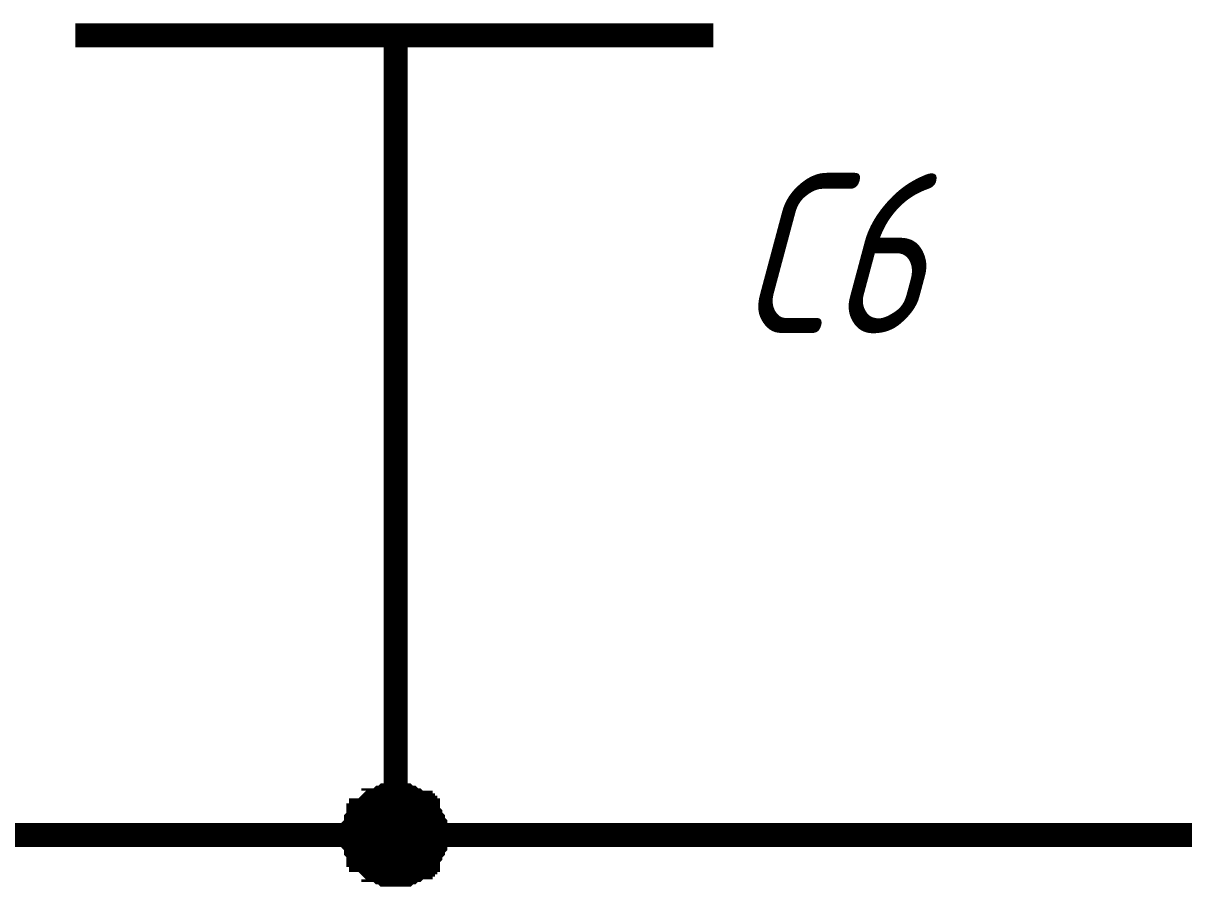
# Model space of a CAD drawing. Extents: x 196 to 1101, y 70 to 664.
# Drawn here: x 457.4 to 471.92, y 125.52 to 136.32 of the extents above; entities that cross this region are included whole.
import ezdxf

# ---------------------------------------------------------------- set-up
doc = ezdxf.new("R2010")
doc.units = 0
doc.header["$MEASUREMENT"] = 0
doc.layers.add('Sheet', color=255, linetype='CONTINUOUS')
doc.styles.add('GOST type A0', font='', dxfattribs={"oblique": 15, "height": 3.5})
doc.styles.get('GOST type A0').set_extended_font_data('GOST type A')

msp = doc.modelspace()

# ---------------------------------------------------------------- linework, layer by layer
at = {"layer": 'Sheet', "const_width": 0.3}
for points in [[(458.055, 136.168), (466.036, 136.168)], [(462.061, 136.168), (462.061, 133.683)], [(462.061, 133.683), (462.061, 126.164)], [(462.061, 126.164), (482.03, 126.164), (502.03, 126.164), (522.031, 126.164), (522.031, 133.683)], [(461.533, 126.164), (461.533, 126.195), (461.533, 126.227), (461.533, 126.227), (461.533, 126.258), (461.564, 126.289), (461.564, 126.32), (461.564, 126.351), (461.564, 126.351), (461.595, 126.382), (461.595, 126.413), (461.626, 126.413), (461.626, 126.444), (461.626, 126.475), (461.657, 126.475), (461.689, 126.506), (461.689, 126.506), (461.72, 126.537), (461.72, 126.537), (461.751, 126.568), (461.782, 126.568), (461.782, 126.599), (461.813, 126.599), (461.844, 126.599), (461.875, 126.63), (461.875, 126.63), (461.906, 126.63), (461.937, 126.661), (461.968, 126.661), (461.999, 126.661), (461.999, 126.661), (462.03, 126.661), (462.061, 126.661)], [(461.533, 126.164), (461.533, 126.195), (461.533, 126.227), (461.533, 126.227), (461.533, 126.258), (461.564, 126.289), (461.564, 126.32), (461.564, 126.351), (461.564, 126.351), (461.595, 126.382), (461.595, 126.413), (461.626, 126.413), (461.626, 126.444), (461.626, 126.475), (461.657, 126.475), (461.689, 126.506), (461.689, 126.506), (461.72, 126.537), (461.72, 126.537), (461.751, 126.568), (461.782, 126.568), (461.782, 126.599), (461.813, 126.599), (461.844, 126.599), (461.875, 126.63), (461.875, 126.63), (461.906, 126.63), (461.937, 126.661), (461.968, 126.661), (461.999, 126.661), (461.999, 126.661), (462.03, 126.661), (462.061, 126.661)], [(461.533, 126.164), (461.533, 126.195), (461.533, 126.227), (461.533, 126.227), (461.533, 126.258), (461.564, 126.289), (461.564, 126.32), (461.564, 126.351), (461.564, 126.351), (461.595, 126.382), (461.595, 126.413), (461.626, 126.413), (461.626, 126.444), (461.626, 126.475), (461.657, 126.475), (461.689, 126.506), (461.689, 126.506), (461.72, 126.537), (461.72, 126.537), (461.751, 126.568), (461.782, 126.568), (461.782, 126.599), (461.813, 126.599), (461.844, 126.599), (461.875, 126.63), (461.875, 126.63), (461.906, 126.63), (461.937, 126.661), (461.968, 126.661), (461.999, 126.661), (461.999, 126.661), (462.03, 126.661), (462.061, 126.661)], [(461.533, 126.164), (461.533, 126.195), (461.533, 126.227), (461.533, 126.227), (461.533, 126.258), (461.564, 126.289), (461.564, 126.32), (461.564, 126.351), (461.564, 126.351), (461.595, 126.382), (461.595, 126.413), (461.626, 126.413), (461.626, 126.444), (461.626, 126.475), (461.657, 126.475), (461.689, 126.506), (461.689, 126.506), (461.72, 126.537), (461.72, 126.537), (461.751, 126.568), (461.782, 126.568), (461.782, 126.599), (461.813, 126.599), (461.844, 126.599), (461.875, 126.63), (461.875, 126.63), (461.906, 126.63), (461.937, 126.661), (461.968, 126.661), (461.999, 126.661), (461.999, 126.661), (462.03, 126.661), (462.061, 126.661)], [(461.533, 126.164), (461.533, 126.195), (461.533, 126.227), (461.533, 126.227), (461.533, 126.258), (461.564, 126.289), (461.564, 126.32), (461.564, 126.351), (461.564, 126.351), (461.595, 126.382), (461.595, 126.413), (461.626, 126.413), (461.626, 126.444), (461.626, 126.475), (461.657, 126.475), (461.689, 126.506), (461.689, 126.506), (461.72, 126.537), (461.72, 126.537), (461.751, 126.568), (461.782, 126.568), (461.782, 126.599), (461.813, 126.599), (461.844, 126.599), (461.875, 126.63), (461.875, 126.63), (461.906, 126.63), (461.937, 126.661), (461.968, 126.661), (461.999, 126.661), (461.999, 126.661), (462.03, 126.661), (462.061, 126.661)], [(461.533, 126.164), (461.533, 126.195), (461.533, 126.227), (461.533, 126.227), (461.533, 126.258), (461.564, 126.289), (461.564, 126.32), (461.564, 126.351), (461.564, 126.351), (461.595, 126.382), (461.595, 126.413), (461.626, 126.413), (461.626, 126.444), (461.626, 126.475), (461.657, 126.475), (461.689, 126.506), (461.689, 126.506), (461.72, 126.537), (461.72, 126.537), (461.751, 126.568), (461.782, 126.568), (461.782, 126.599), (461.813, 126.599), (461.844, 126.599), (461.875, 126.63), (461.875, 126.63), (461.906, 126.63), (461.937, 126.661), (461.968, 126.661), (461.999, 126.661), (461.999, 126.661), (462.03, 126.661), (462.061, 126.661)], [(461.533, 126.164), (461.533, 126.195), (461.533, 126.227), (461.533, 126.227), (461.533, 126.258), (461.564, 126.289), (461.564, 126.32), (461.564, 126.351), (461.564, 126.351), (461.595, 126.382), (461.595, 126.413), (461.626, 126.413), (461.626, 126.444), (461.626, 126.475), (461.657, 126.475), (461.689, 126.506), (461.689, 126.506), (461.72, 126.537), (461.72, 126.537), (461.751, 126.568), (461.782, 126.568), (461.782, 126.599), (461.813, 126.599), (461.844, 126.599), (461.875, 126.63), (461.875, 126.63), (461.906, 126.63), (461.937, 126.661), (461.968, 126.661), (461.999, 126.661), (461.999, 126.661), (462.03, 126.661), (462.061, 126.661)], [(461.533, 126.164), (461.533, 126.195), (461.533, 126.227), (461.533, 126.227), (461.533, 126.258), (461.564, 126.289), (461.564, 126.32), (461.564, 126.351), (461.564, 126.351), (461.595, 126.382), (461.595, 126.413), (461.626, 126.413), (461.626, 126.444), (461.626, 126.475), (461.657, 126.475), (461.689, 126.506), (461.689, 126.506), (461.72, 126.537), (461.72, 126.537), (461.751, 126.568), (461.782, 126.568), (461.782, 126.599), (461.813, 126.599), (461.844, 126.599), (461.875, 126.63), (461.875, 126.63), (461.906, 126.63), (461.937, 126.661), (461.968, 126.661), (461.999, 126.661), (461.999, 126.661), (462.03, 126.661), (462.061, 126.661)], [(461.533, 126.164), (461.533, 126.195), (461.533, 126.227), (461.533, 126.227), (461.533, 126.258), (461.564, 126.289), (461.564, 126.32), (461.564, 126.351), (461.564, 126.351), (461.595, 126.382), (461.595, 126.413), (461.626, 126.413), (461.626, 126.444), (461.626, 126.475), (461.657, 126.475), (461.689, 126.506), (461.689, 126.506), (461.72, 126.537), (461.72, 126.537), (461.751, 126.568), (461.782, 126.568), (461.782, 126.599), (461.813, 126.599), (461.844, 126.599), (461.875, 126.63), (461.875, 126.63), (461.906, 126.63), (461.937, 126.661), (461.968, 126.661), (461.999, 126.661), (461.999, 126.661), (462.03, 126.661), (462.061, 126.661)], [(461.533, 126.164), (461.533, 126.195), (461.533, 126.227), (461.533, 126.227), (461.533, 126.258), (461.564, 126.289), (461.564, 126.32), (461.564, 126.351), (461.564, 126.351), (461.595, 126.382), (461.595, 126.413), (461.626, 126.413), (461.626, 126.444), (461.626, 126.475), (461.657, 126.475), (461.689, 126.506), (461.689, 126.506), (461.72, 126.537), (461.72, 126.537), (461.751, 126.568), (461.782, 126.568), (461.782, 126.599), (461.813, 126.599), (461.844, 126.599), (461.875, 126.63), (461.875, 126.63), (461.906, 126.63), (461.937, 126.661), (461.968, 126.661), (461.999, 126.661), (461.999, 126.661), (462.03, 126.661), (462.061, 126.661)], [(461.533, 126.164), (461.533, 126.195), (461.533, 126.227), (461.533, 126.227), (461.533, 126.258), (461.564, 126.289), (461.564, 126.32), (461.564, 126.351), (461.564, 126.351), (461.595, 126.382), (461.595, 126.413), (461.626, 126.413), (461.626, 126.444), (461.626, 126.475), (461.657, 126.475), (461.689, 126.506), (461.689, 126.506), (461.72, 126.537), (461.72, 126.537), (461.751, 126.568), (461.782, 126.568), (461.782, 126.599), (461.813, 126.599), (461.844, 126.599), (461.875, 126.63), (461.875, 126.63), (461.906, 126.63), (461.937, 126.661), (461.968, 126.661), (461.999, 126.661), (461.999, 126.661), (462.03, 126.661), (462.061, 126.661)], [(461.533, 126.164), (461.533, 126.195), (461.533, 126.227), (461.533, 126.227), (461.533, 126.258), (461.564, 126.289), (461.564, 126.32), (461.564, 126.351), (461.564, 126.351), (461.595, 126.382), (461.595, 126.413), (461.626, 126.413), (461.626, 126.444), (461.626, 126.475), (461.657, 126.475), (461.689, 126.506), (461.689, 126.506), (461.72, 126.537), (461.72, 126.537), (461.751, 126.568), (461.782, 126.568), (461.782, 126.599), (461.813, 126.599), (461.844, 126.599), (461.875, 126.63), (461.875, 126.63), (461.906, 126.63), (461.937, 126.661), (461.968, 126.661), (461.999, 126.661), (461.999, 126.661), (462.03, 126.661), (462.061, 126.661)], [(462.061, 126.661), (462.061, 126.661)], [(462.061, 126.661), (462.092, 126.661), (462.123, 126.661), (462.123, 126.661), (462.154, 126.661), (462.185, 126.661), (462.216, 126.63), (462.248, 126.63), (462.248, 126.63), (462.279, 126.599), (462.31, 126.599), (462.31, 126.599), (462.341, 126.568), (462.372, 126.568), (462.372, 126.537), (462.403, 126.537), (462.403, 126.506), (462.434, 126.506), (462.434, 126.475), (462.465, 126.475), (462.465, 126.444), (462.496, 126.413), (462.496, 126.413), (462.496, 126.382), (462.527, 126.351), (462.527, 126.351), (462.527, 126.32), (462.558, 126.289), (462.558, 126.258), (462.558, 126.227), (462.558, 126.227), (462.558, 126.195), (462.558, 126.164)], [(462.061, 126.661), (462.061, 126.661)], [(462.061, 126.661), (462.092, 126.661), (462.123, 126.661), (462.123, 126.661), (462.154, 126.661), (462.185, 126.661), (462.216, 126.63), (462.248, 126.63), (462.248, 126.63), (462.279, 126.599), (462.31, 126.599), (462.31, 126.599), (462.341, 126.568), (462.372, 126.568), (462.372, 126.537), (462.403, 126.537), (462.403, 126.506), (462.434, 126.506), (462.434, 126.475), (462.465, 126.475), (462.465, 126.444), (462.496, 126.413), (462.496, 126.413), (462.496, 126.382), (462.527, 126.351), (462.527, 126.351), (462.527, 126.32), (462.558, 126.289), (462.558, 126.258), (462.558, 126.227), (462.558, 126.227), (462.558, 126.195), (462.558, 126.164)], [(462.061, 126.661), (462.061, 126.661)], [(462.061, 126.661), (462.092, 126.661), (462.123, 126.661), (462.123, 126.661), (462.154, 126.661), (462.185, 126.661), (462.216, 126.63), (462.248, 126.63), (462.248, 126.63), (462.279, 126.599), (462.31, 126.599), (462.31, 126.599), (462.341, 126.568), (462.372, 126.568), (462.372, 126.537), (462.403, 126.537), (462.403, 126.506), (462.434, 126.506), (462.434, 126.475), (462.465, 126.475), (462.465, 126.444), (462.496, 126.413), (462.496, 126.413), (462.496, 126.382), (462.527, 126.351), (462.527, 126.351), (462.527, 126.32), (462.558, 126.289), (462.558, 126.258), (462.558, 126.227), (462.558, 126.227), (462.558, 126.195), (462.558, 126.164)], [(462.061, 126.661), (462.061, 126.661)], [(462.061, 126.661), (462.092, 126.661), (462.123, 126.661), (462.123, 126.661), (462.154, 126.661), (462.185, 126.661), (462.216, 126.63), (462.248, 126.63), (462.248, 126.63), (462.279, 126.599), (462.31, 126.599), (462.31, 126.599), (462.341, 126.568), (462.372, 126.568), (462.372, 126.537), (462.403, 126.537), (462.403, 126.506), (462.434, 126.506), (462.434, 126.475), (462.465, 126.475), (462.465, 126.444), (462.496, 126.413), (462.496, 126.413), (462.496, 126.382), (462.527, 126.351), (462.527, 126.351), (462.527, 126.32), (462.558, 126.289), (462.558, 126.258), (462.558, 126.227), (462.558, 126.227), (462.558, 126.195), (462.558, 126.164)], [(462.061, 126.661), (462.061, 126.661)], [(462.061, 126.661), (462.092, 126.661), (462.123, 126.661), (462.123, 126.661), (462.154, 126.661), (462.185, 126.661), (462.216, 126.63), (462.248, 126.63), (462.248, 126.63), (462.279, 126.599), (462.31, 126.599), (462.31, 126.599), (462.341, 126.568), (462.372, 126.568), (462.372, 126.537), (462.403, 126.537), (462.403, 126.506), (462.434, 126.506), (462.434, 126.475), (462.465, 126.475), (462.465, 126.444), (462.496, 126.413), (462.496, 126.413), (462.496, 126.382), (462.527, 126.351), (462.527, 126.351), (462.527, 126.32), (462.558, 126.289), (462.558, 126.258), (462.558, 126.227), (462.558, 126.227), (462.558, 126.195), (462.558, 126.164)], [(462.061, 126.661), (462.061, 126.661)], [(462.061, 126.661), (462.092, 126.661), (462.123, 126.661), (462.123, 126.661), (462.154, 126.661), (462.185, 126.661), (462.216, 126.63), (462.248, 126.63), (462.248, 126.63), (462.279, 126.599), (462.31, 126.599), (462.31, 126.599), (462.341, 126.568), (462.372, 126.568), (462.372, 126.537), (462.403, 126.537), (462.403, 126.506), (462.434, 126.506), (462.434, 126.475), (462.465, 126.475), (462.465, 126.444), (462.496, 126.413), (462.496, 126.413), (462.496, 126.382), (462.527, 126.351), (462.527, 126.351), (462.527, 126.32), (462.558, 126.289), (462.558, 126.258), (462.558, 126.227), (462.558, 126.227), (462.558, 126.195), (462.558, 126.164)], [(462.061, 126.661), (462.061, 126.661)], [(462.061, 126.661), (462.092, 126.661), (462.123, 126.661), (462.123, 126.661), (462.154, 126.661), (462.185, 126.661), (462.216, 126.63), (462.248, 126.63), (462.248, 126.63), (462.279, 126.599), (462.31, 126.599), (462.31, 126.599), (462.341, 126.568), (462.372, 126.568), (462.372, 126.537), (462.403, 126.537), (462.403, 126.506), (462.434, 126.506), (462.434, 126.475), (462.465, 126.475), (462.465, 126.444), (462.496, 126.413), (462.496, 126.413), (462.496, 126.382), (462.527, 126.351), (462.527, 126.351), (462.527, 126.32), (462.558, 126.289), (462.558, 126.258), (462.558, 126.227), (462.558, 126.227), (462.558, 126.195), (462.558, 126.164)], [(462.061, 126.661), (462.061, 126.661)], [(462.061, 126.661), (462.092, 126.661), (462.123, 126.661), (462.123, 126.661), (462.154, 126.661), (462.185, 126.661), (462.216, 126.63), (462.248, 126.63), (462.248, 126.63), (462.279, 126.599), (462.31, 126.599), (462.31, 126.599), (462.341, 126.568), (462.372, 126.568), (462.372, 126.537), (462.403, 126.537), (462.403, 126.506), (462.434, 126.506), (462.434, 126.475), (462.465, 126.475), (462.465, 126.444), (462.496, 126.413), (462.496, 126.413), (462.496, 126.382), (462.527, 126.351), (462.527, 126.351), (462.527, 126.32), (462.558, 126.289), (462.558, 126.258), (462.558, 126.227), (462.558, 126.227), (462.558, 126.195), (462.558, 126.164)], [(462.061, 126.661), (462.061, 126.661)], [(462.061, 126.661), (462.092, 126.661), (462.123, 126.661), (462.123, 126.661), (462.154, 126.661), (462.185, 126.661), (462.216, 126.63), (462.248, 126.63), (462.248, 126.63), (462.279, 126.599), (462.31, 126.599), (462.31, 126.599), (462.341, 126.568), (462.372, 126.568), (462.372, 126.537), (462.403, 126.537), (462.403, 126.506), (462.434, 126.506), (462.434, 126.475), (462.465, 126.475), (462.465, 126.444), (462.496, 126.413), (462.496, 126.413), (462.496, 126.382), (462.527, 126.351), (462.527, 126.351), (462.527, 126.32), (462.558, 126.289), (462.558, 126.258), (462.558, 126.227), (462.558, 126.227), (462.558, 126.195), (462.558, 126.164)], [(462.061, 126.661), (462.061, 126.661)], [(462.061, 126.661), (462.092, 126.661), (462.123, 126.661), (462.123, 126.661), (462.154, 126.661), (462.185, 126.661), (462.216, 126.63), (462.248, 126.63), (462.248, 126.63), (462.279, 126.599), (462.31, 126.599), (462.31, 126.599), (462.341, 126.568), (462.372, 126.568), (462.372, 126.537), (462.403, 126.537), (462.403, 126.506), (462.434, 126.506), (462.434, 126.475), (462.465, 126.475), (462.465, 126.444), (462.496, 126.413), (462.496, 126.413), (462.496, 126.382), (462.527, 126.351), (462.527, 126.351), (462.527, 126.32), (462.558, 126.289), (462.558, 126.258), (462.558, 126.227), (462.558, 126.227), (462.558, 126.195), (462.558, 126.164)], [(462.061, 126.661), (462.061, 126.661)], [(462.061, 126.661), (462.092, 126.661), (462.123, 126.661), (462.123, 126.661), (462.154, 126.661), (462.185, 126.661), (462.216, 126.63), (462.248, 126.63), (462.248, 126.63), (462.279, 126.599), (462.31, 126.599), (462.31, 126.599), (462.341, 126.568), (462.372, 126.568), (462.372, 126.537), (462.403, 126.537), (462.403, 126.506), (462.434, 126.506), (462.434, 126.475), (462.465, 126.475), (462.465, 126.444), (462.496, 126.413), (462.496, 126.413), (462.496, 126.382), (462.527, 126.351), (462.527, 126.351), (462.527, 126.32), (462.558, 126.289), (462.558, 126.258), (462.558, 126.227), (462.558, 126.227), (462.558, 126.195), (462.558, 126.164)], [(462.061, 126.661), (462.061, 126.661)], [(462.061, 126.661), (462.092, 126.661), (462.123, 126.661), (462.123, 126.661), (462.154, 126.661), (462.185, 126.661), (462.216, 126.63), (462.248, 126.63), (462.248, 126.63), (462.279, 126.599), (462.31, 126.599), (462.31, 126.599), (462.341, 126.568), (462.372, 126.568), (462.372, 126.537), (462.403, 126.537), (462.403, 126.506), (462.434, 126.506), (462.434, 126.475), (462.465, 126.475), (462.465, 126.444), (462.496, 126.413), (462.496, 126.413), (462.496, 126.382), (462.527, 126.351), (462.527, 126.351), (462.527, 126.32), (462.558, 126.289), (462.558, 126.258), (462.558, 126.227), (462.558, 126.227), (462.558, 126.195), (462.558, 126.164)], [(442.061, 126.164), (462.061, 126.164)], [(462.061, 125.667), (462.03, 125.667), (461.999, 125.667), (461.999, 125.667), (461.968, 125.667), (461.937, 125.667), (461.906, 125.698), (461.875, 125.698), (461.875, 125.698), (461.844, 125.729), (461.813, 125.729), (461.782, 125.729), (461.782, 125.761), (461.751, 125.761), (461.72, 125.792), (461.72, 125.792), (461.689, 125.823), (461.689, 125.823), (461.657, 125.854), (461.626, 125.854), (461.626, 125.885), (461.626, 125.916), (461.595, 125.916), (461.595, 125.947), (461.564, 125.978), (461.564, 125.978), (461.564, 126.009), (461.564, 126.04), (461.533, 126.071), (461.533, 126.102), (461.533, 126.102), (461.533, 126.133), (461.533, 126.164)], [(461.533, 126.164), (461.533, 126.164)], [(462.061, 125.667), (462.03, 125.667), (461.999, 125.667), (461.999, 125.667), (461.968, 125.667), (461.937, 125.667), (461.906, 125.698), (461.875, 125.698), (461.875, 125.698), (461.844, 125.729), (461.813, 125.729), (461.782, 125.729), (461.782, 125.761), (461.751, 125.761), (461.72, 125.792), (461.72, 125.792), (461.689, 125.823), (461.689, 125.823), (461.657, 125.854), (461.626, 125.854), (461.626, 125.885), (461.626, 125.916), (461.595, 125.916), (461.595, 125.947), (461.564, 125.978), (461.564, 125.978), (461.564, 126.009), (461.564, 126.04), (461.533, 126.071), (461.533, 126.102), (461.533, 126.102), (461.533, 126.133), (461.533, 126.164)], [(461.533, 126.164), (461.533, 126.164)], [(462.061, 125.667), (462.03, 125.667), (461.999, 125.667), (461.999, 125.667), (461.968, 125.667), (461.937, 125.667), (461.906, 125.698), (461.875, 125.698), (461.875, 125.698), (461.844, 125.729), (461.813, 125.729), (461.782, 125.729), (461.782, 125.761), (461.751, 125.761), (461.72, 125.792), (461.72, 125.792), (461.689, 125.823), (461.689, 125.823), (461.657, 125.854), (461.626, 125.854), (461.626, 125.885), (461.626, 125.916), (461.595, 125.916), (461.595, 125.947), (461.564, 125.978), (461.564, 125.978), (461.564, 126.009), (461.564, 126.04), (461.533, 126.071), (461.533, 126.102), (461.533, 126.102), (461.533, 126.133), (461.533, 126.164)], [(461.533, 126.164), (461.533, 126.164)], [(462.061, 125.667), (462.03, 125.667), (461.999, 125.667), (461.999, 125.667), (461.968, 125.667), (461.937, 125.667), (461.906, 125.698), (461.875, 125.698), (461.875, 125.698), (461.844, 125.729), (461.813, 125.729), (461.782, 125.729), (461.782, 125.761), (461.751, 125.761), (461.72, 125.792), (461.72, 125.792), (461.689, 125.823), (461.689, 125.823), (461.657, 125.854), (461.626, 125.854), (461.626, 125.885), (461.626, 125.916), (461.595, 125.916), (461.595, 125.947), (461.564, 125.978), (461.564, 125.978), (461.564, 126.009), (461.564, 126.04), (461.533, 126.071), (461.533, 126.102), (461.533, 126.102), (461.533, 126.133), (461.533, 126.164)], [(461.533, 126.164), (461.533, 126.164)], [(462.061, 125.667), (462.03, 125.667), (461.999, 125.667), (461.999, 125.667), (461.968, 125.667), (461.937, 125.667), (461.906, 125.698), (461.875, 125.698), (461.875, 125.698), (461.844, 125.729), (461.813, 125.729), (461.782, 125.729), (461.782, 125.761), (461.751, 125.761), (461.72, 125.792), (461.72, 125.792), (461.689, 125.823), (461.689, 125.823), (461.657, 125.854), (461.626, 125.854), (461.626, 125.885), (461.626, 125.916), (461.595, 125.916), (461.595, 125.947), (461.564, 125.978), (461.564, 125.978), (461.564, 126.009), (461.564, 126.04), (461.533, 126.071), (461.533, 126.102), (461.533, 126.102), (461.533, 126.133), (461.533, 126.164)], [(461.533, 126.164), (461.533, 126.164)], [(462.061, 125.667), (462.03, 125.667), (461.999, 125.667), (461.999, 125.667), (461.968, 125.667), (461.937, 125.667), (461.906, 125.698), (461.875, 125.698), (461.875, 125.698), (461.844, 125.729), (461.813, 125.729), (461.782, 125.729), (461.782, 125.761), (461.751, 125.761), (461.72, 125.792), (461.72, 125.792), (461.689, 125.823), (461.689, 125.823), (461.657, 125.854), (461.626, 125.854), (461.626, 125.885), (461.626, 125.916), (461.595, 125.916), (461.595, 125.947), (461.564, 125.978), (461.564, 125.978), (461.564, 126.009), (461.564, 126.04), (461.533, 126.071), (461.533, 126.102), (461.533, 126.102), (461.533, 126.133), (461.533, 126.164)], [(461.533, 126.164), (461.533, 126.164)], [(462.061, 125.667), (462.03, 125.667), (461.999, 125.667), (461.999, 125.667), (461.968, 125.667), (461.937, 125.667), (461.906, 125.698), (461.875, 125.698), (461.875, 125.698), (461.844, 125.729), (461.813, 125.729), (461.782, 125.729), (461.782, 125.761), (461.751, 125.761), (461.72, 125.792), (461.72, 125.792), (461.689, 125.823), (461.689, 125.823), (461.657, 125.854), (461.626, 125.854), (461.626, 125.885), (461.626, 125.916), (461.595, 125.916), (461.595, 125.947), (461.564, 125.978), (461.564, 125.978), (461.564, 126.009), (461.564, 126.04), (461.533, 126.071), (461.533, 126.102), (461.533, 126.102), (461.533, 126.133), (461.533, 126.164)], [(461.533, 126.164), (461.533, 126.164)], [(462.061, 125.667), (462.03, 125.667), (461.999, 125.667), (461.999, 125.667), (461.968, 125.667), (461.937, 125.667), (461.906, 125.698), (461.875, 125.698), (461.875, 125.698), (461.844, 125.729), (461.813, 125.729), (461.782, 125.729), (461.782, 125.761), (461.751, 125.761), (461.72, 125.792), (461.72, 125.792), (461.689, 125.823), (461.689, 125.823), (461.657, 125.854), (461.626, 125.854), (461.626, 125.885), (461.626, 125.916), (461.595, 125.916), (461.595, 125.947), (461.564, 125.978), (461.564, 125.978), (461.564, 126.009), (461.564, 126.04), (461.533, 126.071), (461.533, 126.102), (461.533, 126.102), (461.533, 126.133), (461.533, 126.164)], [(461.533, 126.164), (461.533, 126.164)], [(462.061, 125.667), (462.03, 125.667), (461.999, 125.667), (461.999, 125.667), (461.968, 125.667), (461.937, 125.667), (461.906, 125.698), (461.875, 125.698), (461.875, 125.698), (461.844, 125.729), (461.813, 125.729), (461.782, 125.729), (461.782, 125.761), (461.751, 125.761), (461.72, 125.792), (461.72, 125.792), (461.689, 125.823), (461.689, 125.823), (461.657, 125.854), (461.626, 125.854), (461.626, 125.885), (461.626, 125.916), (461.595, 125.916), (461.595, 125.947), (461.564, 125.978), (461.564, 125.978), (461.564, 126.009), (461.564, 126.04), (461.533, 126.071), (461.533, 126.102), (461.533, 126.102), (461.533, 126.133), (461.533, 126.164)], [(461.533, 126.164), (461.533, 126.164)], [(462.061, 125.667), (462.03, 125.667), (461.999, 125.667), (461.999, 125.667), (461.968, 125.667), (461.937, 125.667), (461.906, 125.698), (461.875, 125.698), (461.875, 125.698), (461.844, 125.729), (461.813, 125.729), (461.782, 125.729), (461.782, 125.761), (461.751, 125.761), (461.72, 125.792), (461.72, 125.792), (461.689, 125.823), (461.689, 125.823), (461.657, 125.854), (461.626, 125.854), (461.626, 125.885), (461.626, 125.916), (461.595, 125.916), (461.595, 125.947), (461.564, 125.978), (461.564, 125.978), (461.564, 126.009), (461.564, 126.04), (461.533, 126.071), (461.533, 126.102), (461.533, 126.102), (461.533, 126.133), (461.533, 126.164)], [(461.533, 126.164), (461.533, 126.164)], [(462.061, 125.667), (462.03, 125.667), (461.999, 125.667), (461.999, 125.667), (461.968, 125.667), (461.937, 125.667), (461.906, 125.698), (461.875, 125.698), (461.875, 125.698), (461.844, 125.729), (461.813, 125.729), (461.782, 125.729), (461.782, 125.761), (461.751, 125.761), (461.72, 125.792), (461.72, 125.792), (461.689, 125.823), (461.689, 125.823), (461.657, 125.854), (461.626, 125.854), (461.626, 125.885), (461.626, 125.916), (461.595, 125.916), (461.595, 125.947), (461.564, 125.978), (461.564, 125.978), (461.564, 126.009), (461.564, 126.04), (461.533, 126.071), (461.533, 126.102), (461.533, 126.102), (461.533, 126.133), (461.533, 126.164)], [(461.533, 126.164), (461.533, 126.164)], [(462.061, 125.667), (462.03, 125.667), (461.999, 125.667), (461.999, 125.667), (461.968, 125.667), (461.937, 125.667), (461.906, 125.698), (461.875, 125.698), (461.875, 125.698), (461.844, 125.729), (461.813, 125.729), (461.782, 125.729), (461.782, 125.761), (461.751, 125.761), (461.72, 125.792), (461.72, 125.792), (461.689, 125.823), (461.689, 125.823), (461.657, 125.854), (461.626, 125.854), (461.626, 125.885), (461.626, 125.916), (461.595, 125.916), (461.595, 125.947), (461.564, 125.978), (461.564, 125.978), (461.564, 126.009), (461.564, 126.04), (461.533, 126.071), (461.533, 126.102), (461.533, 126.102), (461.533, 126.133), (461.533, 126.164)], [(461.533, 126.164), (461.533, 126.164)], [(462.558, 126.164), (462.558, 126.133), (462.558, 126.102), (462.558, 126.102), (462.558, 126.071), (462.558, 126.04), (462.527, 126.009), (462.527, 125.978), (462.527, 125.978), (462.496, 125.947), (462.496, 125.916), (462.496, 125.916), (462.465, 125.885), (462.465, 125.854), (462.434, 125.854), (462.434, 125.823), (462.403, 125.823), (462.403, 125.792), (462.372, 125.792), (462.372, 125.761), (462.341, 125.761), (462.31, 125.729), (462.31, 125.729), (462.279, 125.729), (462.248, 125.698), (462.248, 125.698), (462.216, 125.698), (462.185, 125.667), (462.154, 125.667), (462.123, 125.667), (462.123, 125.667), (462.092, 125.667), (462.061, 125.667)], [(462.558, 126.164), (462.558, 126.133), (462.558, 126.102), (462.558, 126.102), (462.558, 126.071), (462.558, 126.04), (462.527, 126.009), (462.527, 125.978), (462.527, 125.978), (462.496, 125.947), (462.496, 125.916), (462.496, 125.916), (462.465, 125.885), (462.465, 125.854), (462.434, 125.854), (462.434, 125.823), (462.403, 125.823), (462.403, 125.792), (462.372, 125.792), (462.372, 125.761), (462.341, 125.761), (462.31, 125.729), (462.31, 125.729), (462.279, 125.729), (462.248, 125.698), (462.248, 125.698), (462.216, 125.698), (462.185, 125.667), (462.154, 125.667), (462.123, 125.667), (462.123, 125.667), (462.092, 125.667), (462.061, 125.667)], [(462.558, 126.164), (462.558, 126.133), (462.558, 126.102), (462.558, 126.102), (462.558, 126.071), (462.558, 126.04), (462.527, 126.009), (462.527, 125.978), (462.527, 125.978), (462.496, 125.947), (462.496, 125.916), (462.496, 125.916), (462.465, 125.885), (462.465, 125.854), (462.434, 125.854), (462.434, 125.823), (462.403, 125.823), (462.403, 125.792), (462.372, 125.792), (462.372, 125.761), (462.341, 125.761), (462.31, 125.729), (462.31, 125.729), (462.279, 125.729), (462.248, 125.698), (462.248, 125.698), (462.216, 125.698), (462.185, 125.667), (462.154, 125.667), (462.123, 125.667), (462.123, 125.667), (462.092, 125.667), (462.061, 125.667)], [(462.558, 126.164), (462.558, 126.133), (462.558, 126.102), (462.558, 126.102), (462.558, 126.071), (462.558, 126.04), (462.527, 126.009), (462.527, 125.978), (462.527, 125.978), (462.496, 125.947), (462.496, 125.916), (462.496, 125.916), (462.465, 125.885), (462.465, 125.854), (462.434, 125.854), (462.434, 125.823), (462.403, 125.823), (462.403, 125.792), (462.372, 125.792), (462.372, 125.761), (462.341, 125.761), (462.31, 125.729), (462.31, 125.729), (462.279, 125.729), (462.248, 125.698), (462.248, 125.698), (462.216, 125.698), (462.185, 125.667), (462.154, 125.667), (462.123, 125.667), (462.123, 125.667), (462.092, 125.667), (462.061, 125.667)], [(462.558, 126.164), (462.558, 126.133), (462.558, 126.102), (462.558, 126.102), (462.558, 126.071), (462.558, 126.04), (462.527, 126.009), (462.527, 125.978), (462.527, 125.978), (462.496, 125.947), (462.496, 125.916), (462.496, 125.916), (462.465, 125.885), (462.465, 125.854), (462.434, 125.854), (462.434, 125.823), (462.403, 125.823), (462.403, 125.792), (462.372, 125.792), (462.372, 125.761), (462.341, 125.761), (462.31, 125.729), (462.31, 125.729), (462.279, 125.729), (462.248, 125.698), (462.248, 125.698), (462.216, 125.698), (462.185, 125.667), (462.154, 125.667), (462.123, 125.667), (462.123, 125.667), (462.092, 125.667), (462.061, 125.667)], [(462.558, 126.164), (462.558, 126.133), (462.558, 126.102), (462.558, 126.102), (462.558, 126.071), (462.558, 126.04), (462.527, 126.009), (462.527, 125.978), (462.527, 125.978), (462.496, 125.947), (462.496, 125.916), (462.496, 125.916), (462.465, 125.885), (462.465, 125.854), (462.434, 125.854), (462.434, 125.823), (462.403, 125.823), (462.403, 125.792), (462.372, 125.792), (462.372, 125.761), (462.341, 125.761), (462.31, 125.729), (462.31, 125.729), (462.279, 125.729), (462.248, 125.698), (462.248, 125.698), (462.216, 125.698), (462.185, 125.667), (462.154, 125.667), (462.123, 125.667), (462.123, 125.667), (462.092, 125.667), (462.061, 125.667)], [(462.558, 126.164), (462.558, 126.133), (462.558, 126.102), (462.558, 126.102), (462.558, 126.071), (462.558, 126.04), (462.527, 126.009), (462.527, 125.978), (462.527, 125.978), (462.496, 125.947), (462.496, 125.916), (462.496, 125.916), (462.465, 125.885), (462.465, 125.854), (462.434, 125.854), (462.434, 125.823), (462.403, 125.823), (462.403, 125.792), (462.372, 125.792), (462.372, 125.761), (462.341, 125.761), (462.31, 125.729), (462.31, 125.729), (462.279, 125.729), (462.248, 125.698), (462.248, 125.698), (462.216, 125.698), (462.185, 125.667), (462.154, 125.667), (462.123, 125.667), (462.123, 125.667), (462.092, 125.667), (462.061, 125.667)], [(462.558, 126.164), (462.558, 126.133), (462.558, 126.102), (462.558, 126.102), (462.558, 126.071), (462.558, 126.04), (462.527, 126.009), (462.527, 125.978), (462.527, 125.978), (462.496, 125.947), (462.496, 125.916), (462.496, 125.916), (462.465, 125.885), (462.465, 125.854), (462.434, 125.854), (462.434, 125.823), (462.403, 125.823), (462.403, 125.792), (462.372, 125.792), (462.372, 125.761), (462.341, 125.761), (462.31, 125.729), (462.31, 125.729), (462.279, 125.729), (462.248, 125.698), (462.248, 125.698), (462.216, 125.698), (462.185, 125.667), (462.154, 125.667), (462.123, 125.667), (462.123, 125.667), (462.092, 125.667), (462.061, 125.667)], [(462.558, 126.164), (462.558, 126.133), (462.558, 126.102), (462.558, 126.102), (462.558, 126.071), (462.558, 126.04), (462.527, 126.009), (462.527, 125.978), (462.527, 125.978), (462.496, 125.947), (462.496, 125.916), (462.496, 125.916), (462.465, 125.885), (462.465, 125.854), (462.434, 125.854), (462.434, 125.823), (462.403, 125.823), (462.403, 125.792), (462.372, 125.792), (462.372, 125.761), (462.341, 125.761), (462.31, 125.729), (462.31, 125.729), (462.279, 125.729), (462.248, 125.698), (462.248, 125.698), (462.216, 125.698), (462.185, 125.667), (462.154, 125.667), (462.123, 125.667), (462.123, 125.667), (462.092, 125.667), (462.061, 125.667)], [(462.558, 126.164), (462.558, 126.133), (462.558, 126.102), (462.558, 126.102), (462.558, 126.071), (462.558, 126.04), (462.527, 126.009), (462.527, 125.978), (462.527, 125.978), (462.496, 125.947), (462.496, 125.916), (462.496, 125.916), (462.465, 125.885), (462.465, 125.854), (462.434, 125.854), (462.434, 125.823), (462.403, 125.823), (462.403, 125.792), (462.372, 125.792), (462.372, 125.761), (462.341, 125.761), (462.31, 125.729), (462.31, 125.729), (462.279, 125.729), (462.248, 125.698), (462.248, 125.698), (462.216, 125.698), (462.185, 125.667), (462.154, 125.667), (462.123, 125.667), (462.123, 125.667), (462.092, 125.667), (462.061, 125.667)], [(462.558, 126.164), (462.558, 126.133), (462.558, 126.102), (462.558, 126.102), (462.558, 126.071), (462.558, 126.04), (462.527, 126.009), (462.527, 125.978), (462.527, 125.978), (462.496, 125.947), (462.496, 125.916), (462.496, 125.916), (462.465, 125.885), (462.465, 125.854), (462.434, 125.854), (462.434, 125.823), (462.403, 125.823), (462.403, 125.792), (462.372, 125.792), (462.372, 125.761), (462.341, 125.761), (462.31, 125.729), (462.31, 125.729), (462.279, 125.729), (462.248, 125.698), (462.248, 125.698), (462.216, 125.698), (462.185, 125.667), (462.154, 125.667), (462.123, 125.667), (462.123, 125.667), (462.092, 125.667), (462.061, 125.667)], [(462.558, 126.164), (462.558, 126.133), (462.558, 126.102), (462.558, 126.102), (462.558, 126.071), (462.558, 126.04), (462.527, 126.009), (462.527, 125.978), (462.527, 125.978), (462.496, 125.947), (462.496, 125.916), (462.496, 125.916), (462.465, 125.885), (462.465, 125.854), (462.434, 125.854), (462.434, 125.823), (462.403, 125.823), (462.403, 125.792), (462.372, 125.792), (462.372, 125.761), (462.341, 125.761), (462.31, 125.729), (462.31, 125.729), (462.279, 125.729), (462.248, 125.698), (462.248, 125.698), (462.216, 125.698), (462.185, 125.667), (462.154, 125.667), (462.123, 125.667), (462.123, 125.667), (462.092, 125.667), (462.061, 125.667)], [(462.558, 126.164), (462.558, 126.164), (462.558, 126.164), (462.558, 126.164), (462.558, 126.164), (462.558, 126.164), (462.558, 126.164), (462.558, 126.164), (462.558, 126.164), (462.558, 126.164), (462.558, 126.164), (462.558, 126.164), (462.558, 126.164), (462.558, 126.164), (462.558, 126.164), (462.558, 126.164), (462.558, 126.164), (462.558, 126.164), (462.558, 126.164), (462.558, 126.164), (462.558, 126.164), (462.558, 126.164), (462.558, 126.164), (462.558, 126.164), (462.558, 126.164), (462.558, 126.164), (462.558, 126.164), (462.558, 126.164), (462.558, 126.164), (462.558, 126.164), (462.558, 126.164), (462.558, 126.164), (462.558, 126.164)], [(462.558, 126.164), (462.558, 126.164)], [(462.558, 126.164), (462.558, 126.164), (462.558, 126.164), (462.558, 126.164), (462.558, 126.164), (462.558, 126.164), (462.558, 126.164), (462.558, 126.164), (462.558, 126.164), (462.558, 126.164), (462.558, 126.164), (462.558, 126.164), (462.558, 126.164), (462.558, 126.164), (462.558, 126.164), (462.558, 126.164), (462.558, 126.164), (462.558, 126.164), (462.558, 126.164), (462.558, 126.164), (462.558, 126.164), (462.558, 126.164), (462.558, 126.164), (462.558, 126.164), (462.558, 126.164), (462.558, 126.164), (462.558, 126.164), (462.558, 126.164), (462.558, 126.164), (462.558, 126.164), (462.558, 126.164), (462.558, 126.164), (462.558, 126.164)], [(462.558, 126.164), (462.558, 126.164)], [(462.558, 126.164), (462.558, 126.164), (462.558, 126.164), (462.558, 126.164), (462.558, 126.164), (462.558, 126.164), (462.558, 126.164), (462.558, 126.164), (462.558, 126.164), (462.558, 126.164), (462.558, 126.164), (462.558, 126.164), (462.558, 126.164), (462.558, 126.164), (462.558, 126.164), (462.558, 126.164), (462.558, 126.164), (462.558, 126.164), (462.558, 126.164), (462.558, 126.164), (462.558, 126.164), (462.558, 126.164), (462.558, 126.164), (462.558, 126.164), (462.558, 126.164), (462.558, 126.164), (462.558, 126.164), (462.558, 126.164), (462.558, 126.164), (462.558, 126.164), (462.558, 126.164), (462.558, 126.164), (462.558, 126.164)], [(462.558, 126.164), (462.558, 126.164)], [(462.558, 126.164), (462.558, 126.164), (462.558, 126.164), (462.558, 126.164), (462.558, 126.164), (462.558, 126.164), (462.558, 126.164), (462.558, 126.164), (462.558, 126.164), (462.558, 126.164), (462.558, 126.164), (462.558, 126.164), (462.558, 126.164), (462.558, 126.164), (462.558, 126.164), (462.558, 126.164), (462.558, 126.164), (462.558, 126.164), (462.558, 126.164), (462.558, 126.164), (462.558, 126.164), (462.558, 126.164), (462.558, 126.164), (462.558, 126.164), (462.558, 126.164), (462.558, 126.164), (462.558, 126.164), (462.558, 126.164), (462.558, 126.164), (462.558, 126.164), (462.558, 126.164), (462.558, 126.164), (462.558, 126.164)], [(462.558, 126.164), (462.558, 126.164)], [(462.558, 126.164), (462.558, 126.164), (462.558, 126.164), (462.558, 126.164), (462.558, 126.164), (462.558, 126.164), (462.558, 126.164), (462.558, 126.164), (462.558, 126.164), (462.558, 126.164), (462.558, 126.164), (462.558, 126.164), (462.558, 126.164), (462.558, 126.164), (462.558, 126.164), (462.558, 126.164), (462.558, 126.164), (462.558, 126.164), (462.558, 126.164), (462.558, 126.164), (462.558, 126.164), (462.558, 126.164), (462.558, 126.164), (462.558, 126.164), (462.558, 126.164), (462.558, 126.164), (462.558, 126.164), (462.558, 126.164), (462.558, 126.164), (462.558, 126.164), (462.558, 126.164), (462.558, 126.164), (462.558, 126.164)], [(462.558, 126.164), (462.558, 126.164)], [(462.558, 126.164), (462.558, 126.164), (462.558, 126.164), (462.558, 126.164), (462.558, 126.164), (462.558, 126.164), (462.558, 126.164), (462.558, 126.164), (462.558, 126.164), (462.558, 126.164), (462.558, 126.164), (462.558, 126.164), (462.558, 126.164), (462.558, 126.164), (462.558, 126.164), (462.558, 126.164), (462.558, 126.164), (462.558, 126.164), (462.558, 126.164), (462.558, 126.164), (462.558, 126.164), (462.558, 126.164), (462.558, 126.164), (462.558, 126.164), (462.558, 126.164), (462.558, 126.164), (462.558, 126.164), (462.558, 126.164), (462.558, 126.164), (462.558, 126.164), (462.558, 126.164), (462.558, 126.164), (462.558, 126.164)], [(462.558, 126.164), (462.558, 126.164)], [(462.558, 126.164), (462.558, 126.164), (462.558, 126.164), (462.558, 126.164), (462.558, 126.164), (462.558, 126.164), (462.558, 126.164), (462.558, 126.164), (462.558, 126.164), (462.558, 126.164), (462.558, 126.164), (462.558, 126.164), (462.558, 126.164), (462.558, 126.164), (462.558, 126.164), (462.558, 126.164), (462.558, 126.164), (462.558, 126.164), (462.558, 126.164), (462.558, 126.164), (462.558, 126.164), (462.558, 126.164), (462.558, 126.164), (462.558, 126.164), (462.558, 126.164), (462.558, 126.164), (462.558, 126.164), (462.558, 126.164), (462.558, 126.164), (462.558, 126.164), (462.558, 126.164), (462.558, 126.164), (462.558, 126.164)], [(462.558, 126.164), (462.558, 126.164)], [(462.558, 126.164), (462.558, 126.164), (462.558, 126.164), (462.558, 126.164), (462.558, 126.164), (462.558, 126.164), (462.558, 126.164), (462.558, 126.164), (462.558, 126.164), (462.558, 126.164), (462.558, 126.164), (462.558, 126.164), (462.558, 126.164), (462.558, 126.164), (462.558, 126.164), (462.558, 126.164), (462.558, 126.164), (462.558, 126.164), (462.558, 126.164), (462.558, 126.164), (462.558, 126.164), (462.558, 126.164), (462.558, 126.164), (462.558, 126.164), (462.558, 126.164), (462.558, 126.164), (462.558, 126.164), (462.558, 126.164), (462.558, 126.164), (462.558, 126.164), (462.558, 126.164), (462.558, 126.164), (462.558, 126.164)], [(462.558, 126.164), (462.558, 126.164)], [(462.558, 126.164), (462.558, 126.164), (462.558, 126.164), (462.558, 126.164), (462.558, 126.164), (462.558, 126.164), (462.558, 126.164), (462.558, 126.164), (462.558, 126.164), (462.558, 126.164), (462.558, 126.164), (462.558, 126.164), (462.558, 126.164), (462.558, 126.164), (462.558, 126.164), (462.558, 126.164), (462.558, 126.164), (462.558, 126.164), (462.558, 126.164), (462.558, 126.164), (462.558, 126.164), (462.558, 126.164), (462.558, 126.164), (462.558, 126.164), (462.558, 126.164), (462.558, 126.164), (462.558, 126.164), (462.558, 126.164), (462.558, 126.164), (462.558, 126.164), (462.558, 126.164), (462.558, 126.164), (462.558, 126.164)], [(462.558, 126.164), (462.558, 126.164)], [(462.558, 126.164), (462.558, 126.164), (462.558, 126.164), (462.558, 126.164), (462.558, 126.164), (462.558, 126.164), (462.558, 126.164), (462.558, 126.164), (462.558, 126.164), (462.558, 126.164), (462.558, 126.164), (462.558, 126.164), (462.558, 126.164), (462.558, 126.164), (462.558, 126.164), (462.558, 126.164), (462.558, 126.164), (462.558, 126.164), (462.558, 126.164), (462.558, 126.164), (462.558, 126.164), (462.558, 126.164), (462.558, 126.164), (462.558, 126.164), (462.558, 126.164), (462.558, 126.164), (462.558, 126.164), (462.558, 126.164), (462.558, 126.164), (462.558, 126.164), (462.558, 126.164), (462.558, 126.164), (462.558, 126.164)], [(462.558, 126.164), (462.558, 126.164)], [(462.558, 126.164), (462.558, 126.164), (462.558, 126.164), (462.558, 126.164), (462.558, 126.164), (462.558, 126.164), (462.558, 126.164), (462.558, 126.164), (462.558, 126.164), (462.558, 126.164), (462.558, 126.164), (462.558, 126.164), (462.558, 126.164), (462.558, 126.164), (462.558, 126.164), (462.558, 126.164), (462.558, 126.164), (462.558, 126.164), (462.558, 126.164), (462.558, 126.164), (462.558, 126.164), (462.558, 126.164), (462.558, 126.164), (462.558, 126.164), (462.558, 126.164), (462.558, 126.164), (462.558, 126.164), (462.558, 126.164), (462.558, 126.164), (462.558, 126.164), (462.558, 126.164), (462.558, 126.164), (462.558, 126.164)], [(462.558, 126.164), (462.558, 126.164)], [(462.558, 126.164), (462.558, 126.164), (462.558, 126.164), (462.558, 126.164), (462.558, 126.164), (462.558, 126.164), (462.558, 126.164), (462.558, 126.164), (462.558, 126.164), (462.558, 126.164), (462.558, 126.164), (462.558, 126.164), (462.558, 126.164), (462.558, 126.164), (462.558, 126.164), (462.558, 126.164), (462.558, 126.164), (462.558, 126.164), (462.558, 126.164), (462.558, 126.164), (462.558, 126.164), (462.558, 126.164), (462.558, 126.164), (462.558, 126.164), (462.558, 126.164), (462.558, 126.164), (462.558, 126.164), (462.558, 126.164), (462.558, 126.164), (462.558, 126.164), (462.558, 126.164), (462.558, 126.164), (462.558, 126.164)], [(462.558, 126.164), (462.558, 126.164)]]:
    msp.add_lwpolyline(points, dxfattribs=at)
at = {"layer": 'Sheet', "const_width": 0.508}
msp.add_lwpolyline([(461.682, 126.183, 1), (462.19, 126.183, 1)], format="xyb", close=True, dxfattribs=at)

# ---------------------------------------------------------------- texts
at = {"layer": 'Sheet', "style": 'GOST type A0', "oblique": 15}
msp.add_text('C6', height=2, dxfattribs=at).set_placement((466.316, 132.44))

doc.saveas('drawing.dxf')
